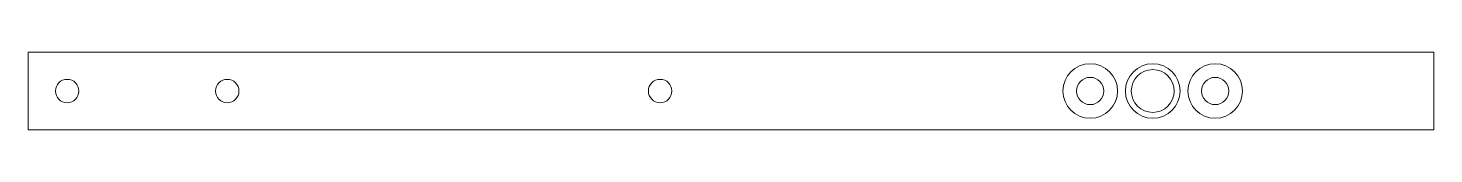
# Model space of a CAD drawing. Header units: millimetres. Extents: x 0 to 180, y 0 to 10.
import ezdxf

# ---------------------------------------------------------------- set-up
doc = ezdxf.new("R2010")
doc.units = ezdxf.units.MM
doc.layers.get('0').update_dxf_attribs({"linetype": 'CONTINUOUS', "lineweight": 0})
doc.layers.add('bottom', color=7, linetype='CONTINUOUS', lineweight=0)
doc.layers.add('top', color=7, linetype='CONTINUOUS', lineweight=0)

msp = doc.modelspace()

# ---------------------------------------------------------------- linework, layer by layer
for p, q in [((180, 10), (0, 10)), ((0, 10), (0, 0)), ((180, 0), (180, 10)), ((0, 0), (180, 0))]:
    msp.add_line(p, q)
at = {"layer": 'bottom'}
for centre, radius in [((136, 5), 3.5), ((144, 5), 2.75), ((152, 5), 3.5), ((5, 5), 1.5), ((25.5, 5), 1.5), ((80.9239, 5), 1.5)]:
    msp.add_circle(centre, radius, dxfattribs=at)
at = {"layer": 'top'}
for centre, radius in [((144, 5), 3.5), ((5, 5), 1.5), ((25.5, 5), 1.5), ((80.9239, 5), 1.5), ((136, 5), 1.75), ((152, 5), 1.75)]:
    msp.add_circle(centre, radius, dxfattribs=at)

doc.saveas('drawing.dxf')
